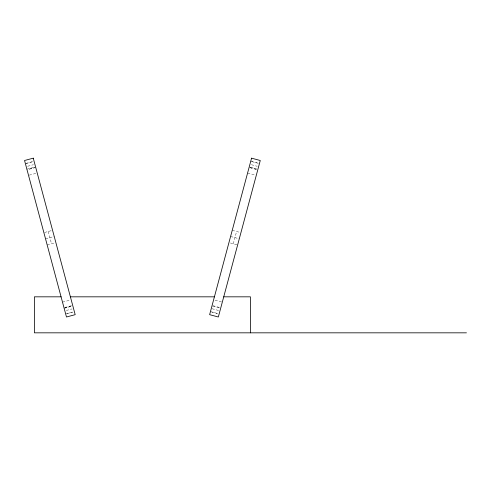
<?xml version="1.0" encoding="UTF-8"?>
<svg xmlns="http://www.w3.org/2000/svg" width="491" height="491" viewBox="0 0 491 491"><rect width="100%" height="100%" fill="white"/><g stroke="black" fill="none" stroke-linecap="round" stroke-linejoin="round"><path stroke-width="0.37" stroke-dasharray="2.46 1.84" d="M233.286 243.781L236.582 231.488M25.372 163.571L33.345 161.435M26.127 163.478L33.37 161.533M27.649 166.259L33.443 164.706M26.882 169.192L34.125 167.253M35.726 167.425L28.478 169.37L35.014 167.683M29.251 175.146L36.5 173.206M44.607 232.458L52.58 230.322M45.528 238.798L54.225 236.466M47.179 244.948L54.421 243.002M62.504 302.155L69.753 300.216M64.738 307.581L71.981 305.641M64.757 307.642L71.999 305.703M64.155 308.305L72.122 306.169M66.285 310.465L72.085 308.913M65.659 313.927L72.907 311.981M67.126 313.602L72.92 312.043M250.748 161.244L258.714 163.38L251.447 161.533M251.374 164.706L257.167 166.259M250.686 167.253L256.486 168.806M249.821 167.584L256.345 169.334M249.815 167.621L257.769 169.818M247.593 173.01L255.565 175.146M232.237 230.322L240.209 232.458M230.592 236.466L239.283 238.798M230.389 243.002L237.638 244.948M215.064 300.216L221.582 301.965M212.83 305.641L220.06 307.642M212.689 306.169L219.937 308.109M212.008 308.716L219.25 310.656M210.461 311.595L217.703 313.534M211.891 312.043L217.691 313.602M48.228 231.488L51.524 243.781"/><path stroke-width="0.74" d="M61.08 296.828L34.395 296.828L34.395 332.83L466.45 332.83M70.397 296.828L214.414 296.828M223.736 296.828L250.422 296.828L250.422 332.83M251.57 158.17L209.632 314.67L218.329 317.002L260.267 160.502L251.57 158.17M33.247 158.17L24.55 160.502L66.481 317.002L75.178 314.67L33.247 158.17"/></g></svg>
